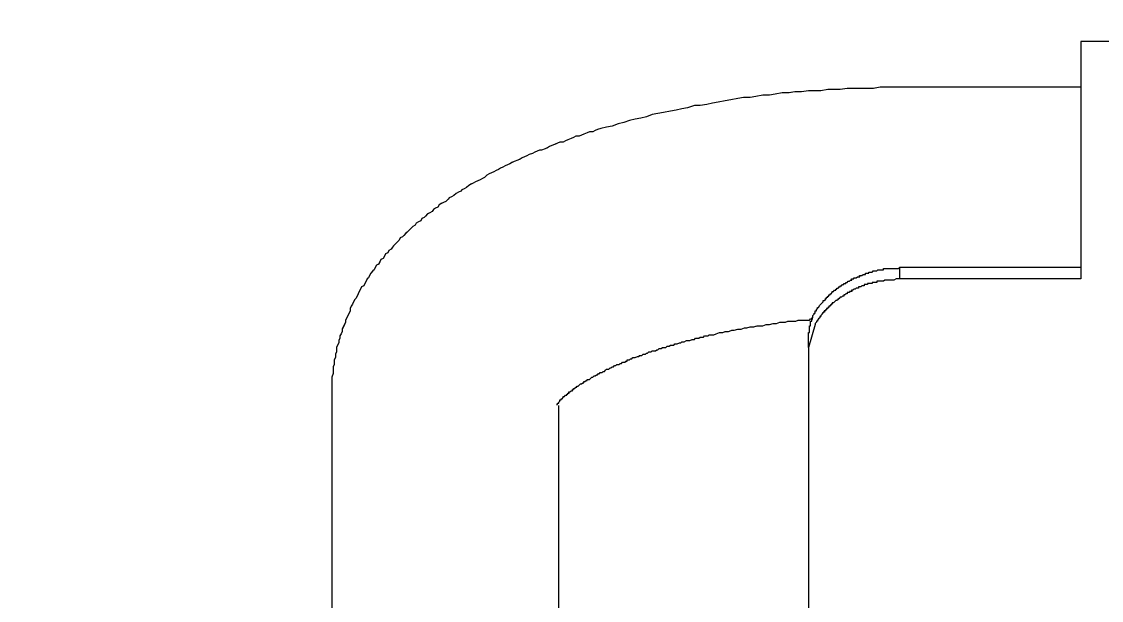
# Model space of a CAD drawing. Header units: millimetres. Extents: x -8913 to 62688, y -13000 to 43000.
# Drawn here: x 40569.26 to 40618.99, y 15109.47 to 15136.12 of the extents above; entities that cross this region are included whole.
import ezdxf

# ---------------------------------------------------------------- set-up
doc = ezdxf.new("R2010")
doc.units = ezdxf.units.MM
doc.header["$MEASUREMENT"] = 0
doc.header["$PDMODE"] = 1
for name, color, linetype, lineweight in [('07--DIM-2', 2, 'Continuous', 25), ('1735 X DT-5BR-FFP$0$N--SANITARY-2', 9, 'Continuous', 18), ('N--DRAINPOINT', 251, 'Continuous', 18), ('N--SANITARY-1', 9, 'Continuous', 18), ('Z--X-REF', 7, 'Continuous', 0)]:
    doc.layers.add(name, color=color, linetype=linetype, lineweight=lineweight)
doc.styles.add('ISO', font='isocp2.shx', dxfattribs={"width": 0.8})
doc.dimstyles.new('1-100_AR', dxfattribs={"dimtxt": 225, "dimasz": 100, "dimexe": 100, "dimexo": 100, "dimgap": 0, "dimtad": 0, "dimdec": 0, "dimzin": 12, "dimdsep": 46, "dimtxsty": 'ISO', "dimblk": 'ARCHTICK', "dimcen": 100, "dimdle": 100, "dimclrd": 8, "dimclre": 9, "dimclrt": 2, "dimadec": 0, "dimazin": 0, "dimtfac": 1, "dimtdec": 0, "dimtmove": 0, "dimatfit": 2, "dimldrblk": 'ARCHTICK', "dimfxl": 1, "dimtvp": 0.75, "dimtolj": 1, "dimtzin": 12, "dimlwd": 9, "dimlwe": 9, "dimarcsym": 0})

# ---------------------------------------------------------------- blocks, each defined once
blk = doc.blocks.new('1735 X DT-5BR-FFP$0$A$C491B616C')
at = {"lineweight": 9, "ltscale": 5}
for points in [[(-21.139, -64.635), (-86.148, -64.635)], [(-86.148, -64.635), (-86.148, -82.371)], [(-99.694, -68.046), (-100.717, -68.046), (-101.145, -68.046), (-101.654, -68.132), (-102.166, -68.132), (-102.676, -68.132), (-103.103, -68.132), (-103.615, -68.132), (-104.126, -68.216), (-104.636, -68.216), (-105.062, -68.216), (-105.573, -68.302), (-106.085, -68.302), (-106.512, -68.302), (-107.022, -68.387), (-107.533, -68.387), (-107.959, -68.473), (-108.471, -68.473), (-108.982, -68.557), (-109.408, -68.644), (-109.919, -68.644), (-110.429, -68.728), (-110.856, -68.814), (-111.368, -68.814), (-111.793, -68.898), (-112.305, -68.983), (-112.73, -69.069), (-113.242, -69.155), (-113.669, -69.24), (-114.095, -69.324), (-114.605, -69.41), (-115.03, -69.41), (-115.542, -69.581), (-115.969, -69.667), (-116.394, -69.751), (-116.82, -69.836), (-117.331, -69.922), (-117.757, -70.008), (-118.184, -70.094), (-118.609, -70.263), (-119.037, -70.349), (-119.462, -70.435), (-119.888, -70.519), (-120.313, -70.69), (-120.74, -70.776), (-121.166, -70.945), (-121.591, -71.031), (-122.018, -71.117), (-122.273, -71.202), (-122.444, -71.286), (-122.614, -71.372), (-122.869, -71.372), (-123.04, -71.456), (-123.297, -71.543), (-123.467, -71.627), (-123.638, -71.713), (-123.893, -71.713), (-124.063, -71.798), (-124.234, -71.884), (-124.489, -71.968), (-124.659, -72.054), (-124.83, -72.139), (-125.085, -72.139), (-125.255, -72.225), (-125.426, -72.309), (-125.682, -72.395), (-125.853, -72.48), (-126.023, -72.566), (-126.194, -72.65), (-126.449, -72.736), (-126.619, -72.736), (-126.79, -72.821), (-126.959, -72.905), (-127.129, -72.991), (-127.386, -73.077), (-127.555, -73.163), (-127.725, -73.246), (-127.896, -73.332), (-128.066, -73.418), (-128.239, -73.505), (-128.493, -73.587), (-128.664, -73.673), (-128.835, -73.759), (-129.005, -73.846), (-129.176, -73.93), (-129.344, -74.014), (-129.515, -74.101), (-129.685, -74.187), (-129.856, -74.271), (-130.027, -74.357), (-130.197, -74.442), (-130.368, -74.528), (-130.538, -74.612), (-130.709, -74.783), (-130.879, -74.867), (-131.05, -74.953), (-131.22, -75.039), (-131.391, -75.124), (-131.561, -75.208), (-131.73, -75.294), (-131.901, -75.379), (-132.071, -75.549), (-132.242, -75.635), (-132.412, -75.72), (-132.497, -75.806), (-132.667, -75.89), (-132.838, -75.976), (-133.008, -76.147), (-133.179, -76.231), (-133.351, -76.317), (-133.435, -76.402), (-133.606, -76.574), (-133.777, -76.659), (-133.947, -76.743), (-134.116, -76.829), (-134.202, -77.001), (-134.373, -77.084), (-134.543, -77.17), (-134.627, -77.341), (-134.798, -77.425), (-134.969, -77.511), (-135.139, -77.682), (-135.223, -77.768), (-135.394, -77.852), (-135.48, -78.023), (-135.651, -78.109), (-135.821, -78.193), (-135.906, -78.364), (-136.076, -78.448), (-136.247, -78.621), (-136.333, -78.705), (-136.502, -78.875), (-136.588, -78.962), (-136.758, -79.13), (-136.843, -79.217), (-137.013, -79.301), (-137.098, -79.471), (-137.268, -79.642), (-137.354, -79.728), (-137.525, -79.899), (-137.609, -79.985), (-137.694, -80.154), (-137.864, -80.24), (-137.95, -80.409), (-138.121, -80.495), (-138.207, -80.667), (-138.291, -80.836), (-138.462, -80.922), (-138.548, -81.092), (-138.632, -81.263), (-138.803, -81.349), (-138.887, -81.52), (-138.973, -81.69), (-139.058, -81.775), (-139.228, -81.945), (-139.314, -82.116), (-139.399, -82.286), (-139.483, -82.371), (-139.569, -82.543), (-139.654, -82.712), (-139.74, -82.882), (-139.91, -82.968), (-139.995, -83.139), (-140.079, -83.309), (-140.165, -83.48), (-140.25, -83.65), (-140.336, -83.823), (-140.42, -83.905), (-140.506, -84.078), (-140.593, -84.246), (-140.677, -84.419), (-140.763, -84.589), (-140.763, -84.76), (-140.848, -84.93), (-140.934, -85.101), (-141.018, -85.271), (-141.104, -85.442), (-141.104, -85.612), (-141.189, -85.783), (-141.273, -85.953), (-141.359, -86.124), (-141.359, -86.293), (-141.444, -86.465), (-141.53, -86.634), (-141.53, -86.806), (-141.614, -86.975), (-141.614, -87.147), (-141.7, -87.316), (-141.785, -87.488), (-141.785, -87.659), (-141.785, -87.829), (-141.869, -88), (-141.869, -88.255), (-141.955, -88.427), (-141.955, -88.596), (-141.955, -88.766), (-142.04, -88.937), (-142.04, -89.107), (-142.04, -89.278), (-142.04, -89.448), (-142.126, -89.705), (-142.126, -89.876), (-142.126, -90.046), (-142.126, -90.217), (-142.126, -90.387), (-142.126, -90.558), (-142.126, -90.985)], [(-86.148, -68.046), (-99.694, -68.046)], [(-105.744, -84.505), (-105.659, -84.332), (-105.573, -84.246), (-105.487, -84.164), (-105.403, -84.078), (-105.403, -83.991), (-105.318, -83.991), (-105.232, -83.905), (-105.232, -83.823), (-105.148, -83.823), (-105.148, -83.736), (-105.062, -83.736), (-105.062, -83.65), (-104.977, -83.65), (-104.977, -83.564), (-104.891, -83.564), (-104.891, -83.48), (-104.807, -83.48), (-104.722, -83.395), (-104.722, -83.309), (-104.636, -83.309), (-104.552, -83.223), (-104.466, -83.223), (-104.466, -83.139), (-104.381, -83.139), (-104.381, -83.053), (-104.295, -83.053), (-104.211, -82.968), (-104.126, -82.968), (-104.126, -82.882), (-104.04, -82.882), (-103.956, -82.798), (-103.87, -82.798), (-103.87, -82.712), (-103.785, -82.712), (-103.699, -82.712), (-103.699, -82.627), (-103.615, -82.627), (-103.53, -82.543), (-103.444, -82.543), (-103.358, -82.457), (-103.274, -82.457), (-103.274, -82.371), (-103.187, -82.371), (-103.103, -82.371), (-103.103, -82.286), (-103.017, -82.286), (-102.933, -82.286), (-102.846, -82.202), (-102.762, -82.202), (-102.676, -82.202), (-102.676, -82.116), (-102.591, -82.116), (-102.507, -82.116), (-102.421, -82.031), (-102.337, -82.031), (-102.25, -82.031), (-102.25, -81.945), (-102.166, -81.945), (-102.08, -81.945), (-101.995, -81.945), (-101.995, -81.861), (-101.911, -81.861), (-101.825, -81.861), (-101.741, -81.861), (-101.654, -81.775), (-101.57, -81.775), (-101.484, -81.775), (-101.399, -81.775), (-101.315, -81.69), (-101.229, -81.69), (-101.145, -81.69), (-101.058, -81.69), (-100.974, -81.69), (-100.888, -81.69), (-100.888, -81.604), (-100.802, -81.604), (-100.717, -81.604), (-100.631, -81.604), (-100.547, -81.604), (-100.461, -81.604), (-100.376, -81.604), (-100.29, -81.604), (-100.206, -81.604), (-100.121, -81.604), (-100.035, -81.604), (-99.951, -81.604), (-99.78, -81.604), (-99.694, -81.52)], [(-99.694, -81.52), (-99.694, -82.371)], [(-86.148, -81.52), (-99.694, -81.52)], [(-99.694, -82.371), (-99.865, -82.371), (-99.951, -82.371), (-100.121, -82.457), (-100.206, -82.457), (-100.29, -82.457), (-100.376, -82.457), (-100.461, -82.457), (-100.547, -82.457), (-100.631, -82.457), (-100.717, -82.457), (-100.802, -82.457), (-100.888, -82.543), (-100.974, -82.543), (-101.058, -82.543), (-101.145, -82.543), (-101.229, -82.543), (-101.315, -82.543), (-101.399, -82.543), (-101.399, -82.627), (-101.484, -82.627), (-101.57, -82.627), (-101.654, -82.627), (-101.741, -82.627), (-101.741, -82.712), (-101.825, -82.712), (-101.911, -82.712), (-101.995, -82.712), (-102.08, -82.712), (-102.08, -82.798), (-102.166, -82.798), (-102.25, -82.798), (-102.337, -82.798), (-102.337, -82.882), (-102.421, -82.882), (-102.507, -82.882), (-102.591, -82.968), (-102.676, -82.968), (-102.762, -82.968), (-102.762, -83.053), (-102.846, -83.053), (-102.933, -83.053), (-103.017, -83.139), (-103.103, -83.139), (-103.187, -83.223), (-103.274, -83.223), (-103.274, -83.309), (-103.358, -83.309), (-103.444, -83.309), (-103.444, -83.395), (-103.53, -83.395), (-103.615, -83.395), (-103.615, -83.48), (-103.699, -83.48), (-103.785, -83.564), (-103.87, -83.564), (-103.87, -83.65), (-103.956, -83.65), (-104.04, -83.736), (-104.126, -83.736), (-104.211, -83.823), (-104.295, -83.905), (-104.381, -83.991), (-104.466, -83.991), (-104.552, -84.078), (-104.636, -84.164), (-104.722, -84.164), (-104.722, -84.246), (-104.807, -84.246), (-104.807, -84.332), (-104.891, -84.332), (-104.891, -84.419), (-104.977, -84.419), (-104.977, -84.505), (-105.062, -84.505), (-105.062, -84.589), (-105.148, -84.589), (-105.148, -84.674), (-105.232, -84.674), (-105.232, -84.76), (-105.318, -84.76), (-105.318, -84.844), (-105.403, -84.844), (-105.403, -84.93), (-105.487, -84.93), (-105.487, -85.015), (-105.573, -85.101), (-105.573, -85.185), (-105.659, -85.185), (-105.659, -85.271), (-105.744, -85.356), (-105.83, -85.442), (-105.83, -85.526), (-105.914, -85.526), (-105.914, -85.612), (-106, -85.697), (-106, -85.783)], [(-86.148, -82.371), (-99.694, -82.371)], [(-106.512, -86.549), (-106.512, -86.465), (-106.512, -86.379), (-106.426, -86.379), (-106.426, -86.293), (-106.426, -86.208), (-106.426, -86.124), (-106.426, -86.038), (-106.426, -85.953), (-106.426, -85.867), (-106.341, -85.867), (-106.341, -85.783), (-106.341, -85.697), (-106.341, -85.612), (-106.341, -85.526), (-106.255, -85.526), (-106.255, -85.442), (-106.255, -85.356), (-106.255, -85.271), (-106.171, -85.271), (-106.171, -85.185), (-106.171, -85.101), (-106.085, -85.015), (-106.085, -84.93), (-106, -84.93), (-106, -84.844), (-106, -84.76), (-105.914, -84.76), (-105.914, -84.674), (-105.83, -84.589), (-105.83, -84.505), (-105.744, -84.505)], [(-125.339, -91.752), (-125.255, -91.752), (-125.255, -91.667), (-125.169, -91.667), (-125.169, -91.581), (-125.085, -91.497), (-125.085, -91.41), (-125, -91.41), (-125, -91.326), (-124.914, -91.326), (-124.83, -91.24), (-124.83, -91.154), (-124.743, -91.154), (-124.659, -91.069), (-124.573, -91.069), (-124.573, -90.985), (-124.489, -90.985), (-124.489, -90.899), (-124.404, -90.899), (-124.404, -90.813), (-124.318, -90.813), (-124.234, -90.727), (-124.147, -90.727), (-124.147, -90.644), (-124.063, -90.644), (-124.063, -90.558), (-123.977, -90.558), (-123.893, -90.472), (-123.808, -90.472), (-123.808, -90.387), (-123.722, -90.387), (-123.638, -90.301), (-123.551, -90.217), (-123.467, -90.217), (-123.381, -90.131), (-123.297, -90.131), (-123.297, -90.046), (-123.21, -90.046), (-123.126, -89.96), (-123.04, -89.96), (-123.04, -89.876), (-122.954, -89.876), (-122.869, -89.876), (-122.783, -89.79), (-122.699, -89.705), (-122.614, -89.705), (-122.528, -89.619), (-122.444, -89.619), (-122.358, -89.535), (-122.273, -89.535), (-122.187, -89.448), (-122.103, -89.448), (-122.103, -89.364), (-122.018, -89.364), (-121.932, -89.364), (-121.848, -89.278), (-121.762, -89.278), (-121.677, -89.194), (-121.591, -89.107), (-121.507, -89.107), (-121.422, -89.107), (-121.336, -89.023), (-121.252, -89.023), (-121.166, -88.937), (-121.081, -88.937), (-120.995, -88.852), (-120.911, -88.852), (-120.825, -88.766), (-120.74, -88.766), (-120.654, -88.766), (-120.57, -88.682), (-120.484, -88.682), (-120.397, -88.596), (-120.313, -88.596), (-120.229, -88.596), (-120.143, -88.511), (-120.058, -88.511), (-120.058, -88.427), (-119.972, -88.427), (-119.888, -88.427), (-119.801, -88.341), (-119.717, -88.341), (-119.633, -88.255), (-119.547, -88.255), (-119.462, -88.255), (-119.292, -88.17), (-119.205, -88.17), (-119.121, -88.086), (-119.037, -88.086), (-118.951, -88.086), (-118.866, -88), (-118.78, -88), (-118.696, -88), (-118.609, -87.915), (-118.525, -87.915), (-118.441, -87.829), (-118.355, -87.829), (-118.268, -87.829), (-118.184, -87.743), (-118.098, -87.743), (-117.927, -87.743), (-117.843, -87.659), (-117.757, -87.659), (-117.672, -87.574), (-117.586, -87.574), (-117.502, -87.574), (-117.416, -87.488), (-117.247, -87.488), (-117.161, -87.488), (-117.076, -87.402), (-116.99, -87.402), (-116.906, -87.402), (-116.82, -87.316), (-116.651, -87.316), (-116.565, -87.316), (-116.48, -87.233), (-116.394, -87.233), (-116.31, -87.233), (-116.139, -87.147), (-116.055, -87.147), (-115.969, -87.061), (-115.884, -87.061), (-115.798, -87.061), (-115.628, -86.975), (-115.542, -86.975), (-115.457, -86.975), (-115.371, -86.975), (-115.201, -86.89), (-115.116, -86.89), (-115.03, -86.89), (-114.946, -86.806), (-114.775, -86.806), (-114.691, -86.806), (-114.605, -86.72), (-114.52, -86.72), (-114.35, -86.72), (-114.265, -86.634), (-114.179, -86.634), (-114.009, -86.634), (-113.924, -86.549), (-113.838, -86.549), (-113.754, -86.549), (-113.583, -86.549), (-113.413, -86.465), (-113.156, -86.379), (-112.901, -86.379), (-112.73, -86.293), (-112.475, -86.293), (-112.219, -86.208), (-112.048, -86.208), (-111.793, -86.124), (-111.538, -86.124), (-111.283, -86.038), (-111.113, -86.038), (-110.856, -85.953), (-110.6, -85.953), (-110.345, -85.867), (-110.09, -85.867), (-109.919, -85.867), (-109.663, -85.783), (-109.408, -85.783), (-109.153, -85.697), (-108.898, -85.697), (-108.641, -85.612), (-108.471, -85.612), (-108.3, -85.612), (-108.216, -85.612), (-108.043, -85.526), (-107.959, -85.526), (-107.788, -85.526), (-107.704, -85.526), (-107.533, -85.526), (-107.447, -85.526), (-107.277, -85.442), (-107.192, -85.442), (-107.108, -85.442), (-106.937, -85.442), (-106.851, -85.442), (-106.681, -85.442), (-106.596, -85.442), (-106.426, -85.442), (-106.341, -85.356), (-106.171, -85.356)], [(-106, -85.783), (-106.512, -87.488)], [(-106.512, -87.488), (-106.512, -86.549)], [(-106.512, -87.488), (-106.512, -146.41)], [(-142.126, -90.985), (-142.126, -119.721)], [(-125.169, -119.721), (-125.169, -91.838)]]:
    blk.add_lwpolyline(points, dxfattribs=at)
blk = doc.blocks.new('1735 X DT-5BR-FFP')
at = {"layer": '1735 X DT-5BR-FFP$0$N--SANITARY-2', "xscale": 0.6161137440758294, "yscale": 0.6161137440758294, "zscale": 0.6161137440758294}
blk.add_blockref('1735 X DT-5BR-FFP$0$A$C491B616C', (4883.618, 15175.022), dxfattribs=at)
blk = doc.blocks.new('_ArchTick')
at = {"color": 0, "const_width": 0.15}
blk.add_lwpolyline([(-0.5, -0.5), (0.5, 0.5)], dxfattribs=at)
blk = doc.blocks.new('*D151')
at = {"layer": '07--DIM-2', "color": 9, "lineweight": 9, "transparency": 16777216}
for p, q in [((39037.501, 15099.996), (39037.501, 14486.981)), ((41787.506, 15099.996), (41787.506, 14486.981))]:
    blk.add_line(p, q, dxfattribs=at)
at = {"layer": '07--DIM-2', "color": 8, "lineweight": 9, "transparency": 16777216}
blk.add_line((38937.501, 14586.981), (41887.506, 14586.981), dxfattribs=at)
at = {"layer": 'Defpoints', "color": 0, "transparency": 16777216}
for p in [(39037.501, 15199.996), (41787.506, 15199.996), (41787.506, 14586.981)]:
    blk.add_point(p, dxfattribs=at)
at = {"layer": '07--DIM-2', "color": 8, "lineweight": 9, "transparency": 16777216, "xscale": 100, "yscale": 100, "zscale": 100, "rotation": 180}
blk.add_blockref('_ArchTick', (39037.501, 14586.981), dxfattribs=at)
at = {"layer": '07--DIM-2', "color": 8, "lineweight": 9, "transparency": 16777216, "xscale": 100, "yscale": 100, "zscale": 100}
blk.add_blockref('_ArchTick', (41787.506, 14586.981), dxfattribs=at)
at = {"layer": '07--DIM-2', "color": 2, "transparency": 16777216, "insert": (40412.503, 14755.765), "char_height": 225, "attachment_point": 5, "style": 'ISO'}
blk.add_mtext('\\A1;2750', dxfattribs=at)
blk = doc.blocks.new('A$C491B616C')
at = {"lineweight": 9, "ltscale": 5}
for points in [[(-21.139, -64.635), (-86.148, -64.635)], [(-86.148, -64.635), (-86.148, -82.371)], [(-99.694, -68.046), (-100.717, -68.046), (-101.145, -68.046), (-101.654, -68.132), (-102.166, -68.132), (-102.676, -68.132), (-103.103, -68.132), (-103.615, -68.132), (-104.126, -68.216), (-104.636, -68.216), (-105.062, -68.216), (-105.573, -68.302), (-106.085, -68.302), (-106.512, -68.302), (-107.022, -68.387), (-107.533, -68.387), (-107.959, -68.473), (-108.471, -68.473), (-108.982, -68.557), (-109.408, -68.644), (-109.919, -68.644), (-110.429, -68.728), (-110.856, -68.814), (-111.368, -68.814), (-111.793, -68.898), (-112.305, -68.983), (-112.73, -69.069), (-113.242, -69.155), (-113.669, -69.24), (-114.095, -69.324), (-114.605, -69.41), (-115.03, -69.41), (-115.542, -69.581), (-115.969, -69.667), (-116.394, -69.751), (-116.82, -69.836), (-117.331, -69.922), (-117.757, -70.008), (-118.184, -70.094), (-118.609, -70.263), (-119.037, -70.349), (-119.462, -70.435), (-119.888, -70.519), (-120.313, -70.69), (-120.74, -70.776), (-121.166, -70.945), (-121.591, -71.031), (-122.018, -71.117), (-122.273, -71.202), (-122.444, -71.286), (-122.614, -71.372), (-122.869, -71.372), (-123.04, -71.456), (-123.297, -71.543), (-123.467, -71.627), (-123.638, -71.713), (-123.893, -71.713), (-124.063, -71.798), (-124.234, -71.884), (-124.489, -71.968), (-124.659, -72.054), (-124.83, -72.139), (-125.085, -72.139), (-125.255, -72.225), (-125.426, -72.309), (-125.682, -72.395), (-125.853, -72.48), (-126.023, -72.566), (-126.194, -72.65), (-126.449, -72.736), (-126.619, -72.736), (-126.79, -72.821), (-126.959, -72.905), (-127.129, -72.991), (-127.386, -73.077), (-127.555, -73.163), (-127.725, -73.246), (-127.896, -73.332), (-128.066, -73.418), (-128.239, -73.505), (-128.493, -73.587), (-128.664, -73.673), (-128.835, -73.759), (-129.005, -73.846), (-129.176, -73.93), (-129.344, -74.014), (-129.515, -74.101), (-129.685, -74.187), (-129.856, -74.271), (-130.027, -74.357), (-130.197, -74.442), (-130.368, -74.528), (-130.538, -74.612), (-130.709, -74.783), (-130.879, -74.867), (-131.05, -74.953), (-131.22, -75.039), (-131.391, -75.124), (-131.561, -75.208), (-131.73, -75.294), (-131.901, -75.379), (-132.071, -75.549), (-132.242, -75.635), (-132.412, -75.72), (-132.497, -75.806), (-132.667, -75.89), (-132.838, -75.976), (-133.008, -76.147), (-133.179, -76.231), (-133.351, -76.317), (-133.435, -76.402), (-133.606, -76.574), (-133.777, -76.659), (-133.947, -76.743), (-134.116, -76.829), (-134.202, -77.001), (-134.373, -77.084), (-134.543, -77.17), (-134.627, -77.341), (-134.798, -77.425), (-134.969, -77.511), (-135.139, -77.682), (-135.223, -77.768), (-135.394, -77.852), (-135.48, -78.023), (-135.651, -78.109), (-135.821, -78.193), (-135.906, -78.364), (-136.076, -78.448), (-136.247, -78.621), (-136.333, -78.705), (-136.502, -78.875), (-136.588, -78.962), (-136.758, -79.13), (-136.843, -79.217), (-137.013, -79.301), (-137.098, -79.471), (-137.268, -79.642), (-137.354, -79.728), (-137.525, -79.899), (-137.609, -79.985), (-137.694, -80.154), (-137.864, -80.24), (-137.95, -80.409), (-138.121, -80.495), (-138.207, -80.667), (-138.291, -80.836), (-138.462, -80.922), (-138.548, -81.092), (-138.632, -81.263), (-138.803, -81.349), (-138.887, -81.52), (-138.973, -81.69), (-139.058, -81.775), (-139.228, -81.945), (-139.314, -82.116), (-139.399, -82.286), (-139.483, -82.371), (-139.569, -82.543), (-139.654, -82.712), (-139.74, -82.882), (-139.91, -82.968), (-139.995, -83.139), (-140.079, -83.309), (-140.165, -83.48), (-140.25, -83.65), (-140.336, -83.823), (-140.42, -83.905), (-140.506, -84.078), (-140.593, -84.246), (-140.677, -84.419), (-140.763, -84.589), (-140.763, -84.76), (-140.848, -84.93), (-140.934, -85.101), (-141.018, -85.271), (-141.104, -85.442), (-141.104, -85.612), (-141.189, -85.783), (-141.273, -85.953), (-141.359, -86.124), (-141.359, -86.293), (-141.444, -86.465), (-141.53, -86.634), (-141.53, -86.806), (-141.614, -86.975), (-141.614, -87.147), (-141.7, -87.316), (-141.785, -87.488), (-141.785, -87.659), (-141.785, -87.829), (-141.869, -88), (-141.869, -88.255), (-141.955, -88.427), (-141.955, -88.596), (-141.955, -88.766), (-142.04, -88.937), (-142.04, -89.107), (-142.04, -89.278), (-142.04, -89.448), (-142.126, -89.705), (-142.126, -89.876), (-142.126, -90.046), (-142.126, -90.217), (-142.126, -90.387), (-142.126, -90.558), (-142.126, -90.985)], [(-86.148, -68.046), (-99.694, -68.046)], [(-105.744, -84.505), (-105.659, -84.332), (-105.573, -84.246), (-105.487, -84.164), (-105.403, -84.078), (-105.403, -83.991), (-105.318, -83.991), (-105.232, -83.905), (-105.232, -83.823), (-105.148, -83.823), (-105.148, -83.736), (-105.062, -83.736), (-105.062, -83.65), (-104.977, -83.65), (-104.977, -83.564), (-104.891, -83.564), (-104.891, -83.48), (-104.807, -83.48), (-104.722, -83.395), (-104.722, -83.309), (-104.636, -83.309), (-104.552, -83.223), (-104.466, -83.223), (-104.466, -83.139), (-104.381, -83.139), (-104.381, -83.053), (-104.295, -83.053), (-104.211, -82.968), (-104.126, -82.968), (-104.126, -82.882), (-104.04, -82.882), (-103.956, -82.798), (-103.87, -82.798), (-103.87, -82.712), (-103.785, -82.712), (-103.699, -82.712), (-103.699, -82.627), (-103.615, -82.627), (-103.53, -82.543), (-103.444, -82.543), (-103.358, -82.457), (-103.274, -82.457), (-103.274, -82.371), (-103.187, -82.371), (-103.103, -82.371), (-103.103, -82.286), (-103.017, -82.286), (-102.933, -82.286), (-102.846, -82.202), (-102.762, -82.202), (-102.676, -82.202), (-102.676, -82.116), (-102.591, -82.116), (-102.507, -82.116), (-102.421, -82.031), (-102.337, -82.031), (-102.25, -82.031), (-102.25, -81.945), (-102.166, -81.945), (-102.08, -81.945), (-101.995, -81.945), (-101.995, -81.861), (-101.911, -81.861), (-101.825, -81.861), (-101.741, -81.861), (-101.654, -81.775), (-101.57, -81.775), (-101.484, -81.775), (-101.399, -81.775), (-101.315, -81.69), (-101.229, -81.69), (-101.145, -81.69), (-101.058, -81.69), (-100.974, -81.69), (-100.888, -81.69), (-100.888, -81.604), (-100.802, -81.604), (-100.717, -81.604), (-100.631, -81.604), (-100.547, -81.604), (-100.461, -81.604), (-100.376, -81.604), (-100.29, -81.604), (-100.206, -81.604), (-100.121, -81.604), (-100.035, -81.604), (-99.951, -81.604), (-99.78, -81.604), (-99.694, -81.52)], [(-99.694, -81.52), (-99.694, -82.371)], [(-86.148, -81.52), (-99.694, -81.52)], [(-99.694, -82.371), (-99.865, -82.371), (-99.951, -82.371), (-100.121, -82.457), (-100.206, -82.457), (-100.29, -82.457), (-100.376, -82.457), (-100.461, -82.457), (-100.547, -82.457), (-100.631, -82.457), (-100.717, -82.457), (-100.802, -82.457), (-100.888, -82.543), (-100.974, -82.543), (-101.058, -82.543), (-101.145, -82.543), (-101.229, -82.543), (-101.315, -82.543), (-101.399, -82.543), (-101.399, -82.627), (-101.484, -82.627), (-101.57, -82.627), (-101.654, -82.627), (-101.741, -82.627), (-101.741, -82.712), (-101.825, -82.712), (-101.911, -82.712), (-101.995, -82.712), (-102.08, -82.712), (-102.08, -82.798), (-102.166, -82.798), (-102.25, -82.798), (-102.337, -82.798), (-102.337, -82.882), (-102.421, -82.882), (-102.507, -82.882), (-102.591, -82.968), (-102.676, -82.968), (-102.762, -82.968), (-102.762, -83.053), (-102.846, -83.053), (-102.933, -83.053), (-103.017, -83.139), (-103.103, -83.139), (-103.187, -83.223), (-103.274, -83.223), (-103.274, -83.309), (-103.358, -83.309), (-103.444, -83.309), (-103.444, -83.395), (-103.53, -83.395), (-103.615, -83.395), (-103.615, -83.48), (-103.699, -83.48), (-103.785, -83.564), (-103.87, -83.564), (-103.87, -83.65), (-103.956, -83.65), (-104.04, -83.736), (-104.126, -83.736), (-104.211, -83.823), (-104.295, -83.905), (-104.381, -83.991), (-104.466, -83.991), (-104.552, -84.078), (-104.636, -84.164), (-104.722, -84.164), (-104.722, -84.246), (-104.807, -84.246), (-104.807, -84.332), (-104.891, -84.332), (-104.891, -84.419), (-104.977, -84.419), (-104.977, -84.505), (-105.062, -84.505), (-105.062, -84.589), (-105.148, -84.589), (-105.148, -84.674), (-105.232, -84.674), (-105.232, -84.76), (-105.318, -84.76), (-105.318, -84.844), (-105.403, -84.844), (-105.403, -84.93), (-105.487, -84.93), (-105.487, -85.015), (-105.573, -85.101), (-105.573, -85.185), (-105.659, -85.185), (-105.659, -85.271), (-105.744, -85.356), (-105.83, -85.442), (-105.83, -85.526), (-105.914, -85.526), (-105.914, -85.612), (-106, -85.697), (-106, -85.783)], [(-86.148, -82.371), (-99.694, -82.371)], [(-106.512, -86.549), (-106.512, -86.465), (-106.512, -86.379), (-106.426, -86.379), (-106.426, -86.293), (-106.426, -86.208), (-106.426, -86.124), (-106.426, -86.038), (-106.426, -85.953), (-106.426, -85.867), (-106.341, -85.867), (-106.341, -85.783), (-106.341, -85.697), (-106.341, -85.612), (-106.341, -85.526), (-106.255, -85.526), (-106.255, -85.442), (-106.255, -85.356), (-106.255, -85.271), (-106.171, -85.271), (-106.171, -85.185), (-106.171, -85.101), (-106.085, -85.015), (-106.085, -84.93), (-106, -84.93), (-106, -84.844), (-106, -84.76), (-105.914, -84.76), (-105.914, -84.674), (-105.83, -84.589), (-105.83, -84.505), (-105.744, -84.505)], [(-125.339, -91.752), (-125.255, -91.752), (-125.255, -91.667), (-125.169, -91.667), (-125.169, -91.581), (-125.085, -91.497), (-125.085, -91.41), (-125, -91.41), (-125, -91.326), (-124.914, -91.326), (-124.83, -91.24), (-124.83, -91.154), (-124.743, -91.154), (-124.659, -91.069), (-124.573, -91.069), (-124.573, -90.985), (-124.489, -90.985), (-124.489, -90.899), (-124.404, -90.899), (-124.404, -90.813), (-124.318, -90.813), (-124.234, -90.727), (-124.147, -90.727), (-124.147, -90.644), (-124.063, -90.644), (-124.063, -90.558), (-123.977, -90.558), (-123.893, -90.472), (-123.808, -90.472), (-123.808, -90.387), (-123.722, -90.387), (-123.638, -90.301), (-123.551, -90.217), (-123.467, -90.217), (-123.381, -90.131), (-123.297, -90.131), (-123.297, -90.046), (-123.21, -90.046), (-123.126, -89.96), (-123.04, -89.96), (-123.04, -89.876), (-122.954, -89.876), (-122.869, -89.876), (-122.783, -89.79), (-122.699, -89.705), (-122.614, -89.705), (-122.528, -89.619), (-122.444, -89.619), (-122.358, -89.535), (-122.273, -89.535), (-122.187, -89.448), (-122.103, -89.448), (-122.103, -89.364), (-122.018, -89.364), (-121.932, -89.364), (-121.848, -89.278), (-121.762, -89.278), (-121.677, -89.194), (-121.591, -89.107), (-121.507, -89.107), (-121.422, -89.107), (-121.336, -89.023), (-121.252, -89.023), (-121.166, -88.937), (-121.081, -88.937), (-120.995, -88.852), (-120.911, -88.852), (-120.825, -88.766), (-120.74, -88.766), (-120.654, -88.766), (-120.57, -88.682), (-120.484, -88.682), (-120.397, -88.596), (-120.313, -88.596), (-120.229, -88.596), (-120.143, -88.511), (-120.058, -88.511), (-120.058, -88.427), (-119.972, -88.427), (-119.888, -88.427), (-119.801, -88.341), (-119.717, -88.341), (-119.633, -88.255), (-119.547, -88.255), (-119.462, -88.255), (-119.292, -88.17), (-119.205, -88.17), (-119.121, -88.086), (-119.037, -88.086), (-118.951, -88.086), (-118.866, -88), (-118.78, -88), (-118.696, -88), (-118.609, -87.915), (-118.525, -87.915), (-118.441, -87.829), (-118.355, -87.829), (-118.268, -87.829), (-118.184, -87.743), (-118.098, -87.743), (-117.927, -87.743), (-117.843, -87.659), (-117.757, -87.659), (-117.672, -87.574), (-117.586, -87.574), (-117.502, -87.574), (-117.416, -87.488), (-117.247, -87.488), (-117.161, -87.488), (-117.076, -87.402), (-116.99, -87.402), (-116.906, -87.402), (-116.82, -87.316), (-116.651, -87.316), (-116.565, -87.316), (-116.48, -87.233), (-116.394, -87.233), (-116.31, -87.233), (-116.139, -87.147), (-116.055, -87.147), (-115.969, -87.061), (-115.884, -87.061), (-115.798, -87.061), (-115.628, -86.975), (-115.542, -86.975), (-115.457, -86.975), (-115.371, -86.975), (-115.201, -86.89), (-115.116, -86.89), (-115.03, -86.89), (-114.946, -86.806), (-114.775, -86.806), (-114.691, -86.806), (-114.605, -86.72), (-114.52, -86.72), (-114.35, -86.72), (-114.265, -86.634), (-114.179, -86.634), (-114.009, -86.634), (-113.924, -86.549), (-113.838, -86.549), (-113.754, -86.549), (-113.583, -86.549), (-113.413, -86.465), (-113.156, -86.379), (-112.901, -86.379), (-112.73, -86.293), (-112.475, -86.293), (-112.219, -86.208), (-112.048, -86.208), (-111.793, -86.124), (-111.538, -86.124), (-111.283, -86.038), (-111.113, -86.038), (-110.856, -85.953), (-110.6, -85.953), (-110.345, -85.867), (-110.09, -85.867), (-109.919, -85.867), (-109.663, -85.783), (-109.408, -85.783), (-109.153, -85.697), (-108.898, -85.697), (-108.641, -85.612), (-108.471, -85.612), (-108.3, -85.612), (-108.216, -85.612), (-108.043, -85.526), (-107.959, -85.526), (-107.788, -85.526), (-107.704, -85.526), (-107.533, -85.526), (-107.447, -85.526), (-107.277, -85.442), (-107.192, -85.442), (-107.108, -85.442), (-106.937, -85.442), (-106.851, -85.442), (-106.681, -85.442), (-106.596, -85.442), (-106.426, -85.442), (-106.341, -85.356), (-106.171, -85.356)], [(-106, -85.783), (-106.512, -87.488)], [(-106.512, -87.488), (-106.512, -86.549)], [(-106.512, -87.488), (-106.512, -146.41)], [(-142.126, -90.985), (-142.126, -119.721)], [(-125.169, -119.721), (-125.169, -91.838)]]:
    blk.add_lwpolyline(points, dxfattribs=at)
blk = doc.blocks.new('A$C5A397BC0')
at = {"layer": 'N--SANITARY-1', "xscale": 0.6161137440758294, "yscale": 0.6161137440758294, "zscale": 0.6161137440758294}
blk.add_blockref('A$C491B616C', (-10116.382, 8725.022), dxfattribs=at)

msp = doc.modelspace()

# ---------------------------------------------------------------- block references
at = {"layer": 'Z--X-REF'}
msp.add_blockref('1735 X DT-5BR-FFP', (35787.501, 0), dxfattribs=at)

# ---------------------------------------------------------------- next in the draw order: block references
at = {"layer": 'N--DRAINPOINT'}
msp.add_blockref('A$C5A397BC0', (50787.5, 6450), dxfattribs=at)

# ---------------------------------------------------------------- next in the draw order: dimensions: what is measured, and where the dimension line sits
at = {"layer": '07--DIM-2'}
dim = msp.add_linear_dim(base=(41787.506, 14586.981), p1=(39037.501, 15199.996), p2=(41787.506, 15199.996), dimstyle='1-100_AR', dxfattribs=at)
dim.commit()
dim.dimension.update_dxf_attribs({"geometry": '*D151', "text_midpoint": (40412.503, 14755.765)})

doc.saveas('drawing.dxf')
